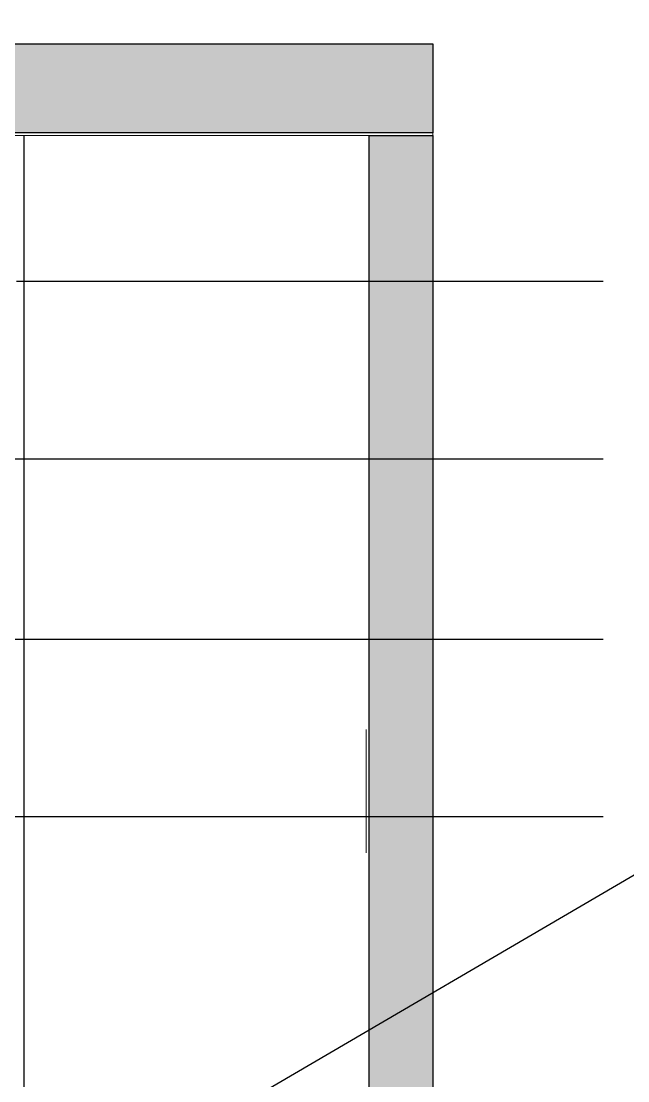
# Model space of a CAD drawing. Header units: millimetres. Extents: x -695119 to 412940, y -249585 to 622758.
# Drawn here: x -468997 to -466903, y 113106 to 116764 of the extents above; entities that cross this region are included whole.
import ezdxf

# ---------------------------------------------------------------- set-up
doc = ezdxf.new("R2010")
doc.units = ezdxf.units.MM
doc.layers.add('(АР) Текст', color=7, linetype='Continuous', lineweight=25)
doc.layers.add('_Схема', color=5, linetype='Continuous', lineweight=30)

msp = doc.modelspace()

# ---------------------------------------------------------------- hatches: boundary and pattern name
at = {"lineweight": 0, "true_color": 0xc7c8ca}
h = msp.add_hatch(color=9, dxfattribs=at)
h.dxf.hatch_style = 1
h.paths.add_polyline_path([(-477264.755, 116378.301), (-477505.133, 116378.301), (-477505.133, 106298.152), (-477264.755, 106298.152)])
h.paths.add_polyline_path([(-475211.213, 116685.661), (-477505.133, 116685.661), (-477505.133, 116378.301), (-477264.755, 116378.301), (-475211.213, 116378.301)])
h.paths.add_polyline_path([(-474471.716, 116685.661), (-475211.213, 116685.661), (-475211.213, 116378.301), (-474471.637, 116378.301)])
h.paths.add_polyline_path([(-474213.108, 116685.661), (-474471.716, 116685.661), (-474471.637, 116378.301), (-474213.108, 116378.301)])
h.paths.add_polyline_path([(-473976.331, 116685.661), (-474213.108, 116685.661), (-474213.108, 116378.301), (-473976.331, 116378.301)])
h.paths.add_polyline_path([(-467575.69, 116685.661), (-473976.331, 116685.661), (-473976.331, 116378.301), (-467575.69, 116378.301)])
h.paths.add_polyline_path([(-467575.69, 116369.537), (-467795.784, 116369.537), (-467795.784, 115865.61), (-467575.69, 115865.61)])
h.paths.add_polyline_path([(-467575.69, 115865.61), (-467795.784, 115865.61), (-467795.784, 115253.256), (-467575.69, 115253.256)])
h.paths.add_polyline_path([(-467575.69, 115253.256), (-467795.784, 115253.256), (-467795.784, 114629.941), (-467575.69, 114629.941)])
h.paths.add_polyline_path([(-467575.69, 114629.941), (-467795.784, 114629.941), (-467795.784, 114017.559), (-467575.69, 114017.559)])
h.paths.add_polyline_path([(-467575.69, 114017.559), (-467795.784, 114017.559), (-467795.784, 113391.164), (-467575.69, 113391.164)])
h.paths.add_polyline_path([(-467575.69, 113391.164), (-467795.784, 113391.164), (-467795.784, 112214.397), (-467575.69, 112214.397)])
h.paths.add_polyline_path([(-467575.69, 112214.397), (-467795.784, 112214.397), (-467795.784, 109738.489), (-467575.69, 109738.489)])
h.paths.add_polyline_path([(-467575.69, 109738.489), (-467795.784, 109738.489), (-467795.784, 107398.778), (-467575.69, 107398.778)])
h.paths.add_polyline_path([(-467575.69, 107398.778), (-467795.784, 107398.778), (-467795.784, 106298.152), (-467575.69, 106298.152)])
h.paths.add_polyline_path([(-468445.133, 106298.152), (-477505.133, 106298.152), (-477505.133, 105515.975), (-468445.133, 105515.975)])
h.paths.add_polyline_path([(-467575.69, 106298.152), (-468445.133, 106298.152), (-468445.133, 105515.975), (-467575.69, 105515.975)])

# ---------------------------------------------------------------- linework, layer by layer
at = {"layer": '(АР) Текст', "color": 7, "lineweight": 15}
for p, q in [((-477505.133, 116685.661), (-467575.69, 116685.661)), ((-467575.69, 106298.152), (-467575.69, 116685.661)), ((-477264.755, 116369.537), (-467795.784, 116369.537)), ((-467795.784, 106298.152), (-467795.784, 116369.537)), ((-467805.846, 114317.937), (-467805.846, 113892.272))]:
    msp.add_line(p, q, dxfattribs=at)
at = {"layer": '(АР) Текст', "color": 7}
for p, q in [((-469012.593, 115865.61), (-466988.071, 115865.61)), ((-469022.123, 115253.256), (-466988.071, 115253.256)), ((-469019.453, 114629.941), (-466988.071, 114629.941)), ((-469022.123, 114017.559), (-466988.071, 114017.559))]:
    msp.add_line(p, q, dxfattribs=at)
msp.add_lwpolyline([(-468986.497, 106298.152), (-468986.497, 116369.537)], dxfattribs=at)
at = {"lineweight": 30}
for points in [[(-477505.133, 116685.661), (-467575.69, 116685.661), (-467575.69, 116378.301), (-477505.133, 116378.301)], [(-467795.784, 116369.537), (-467575.69, 116369.537), (-467575.69, 106298.152), (-467795.784, 106298.152)]]:
    msp.add_lwpolyline(points, close=True, dxfattribs=at)
at = {"layer": '_Схема', "color": 5}
msp.add_line((-455064.192, 120724.279), (-488543.825, 101151.432), dxfattribs=at)

doc.saveas('drawing.dxf')
